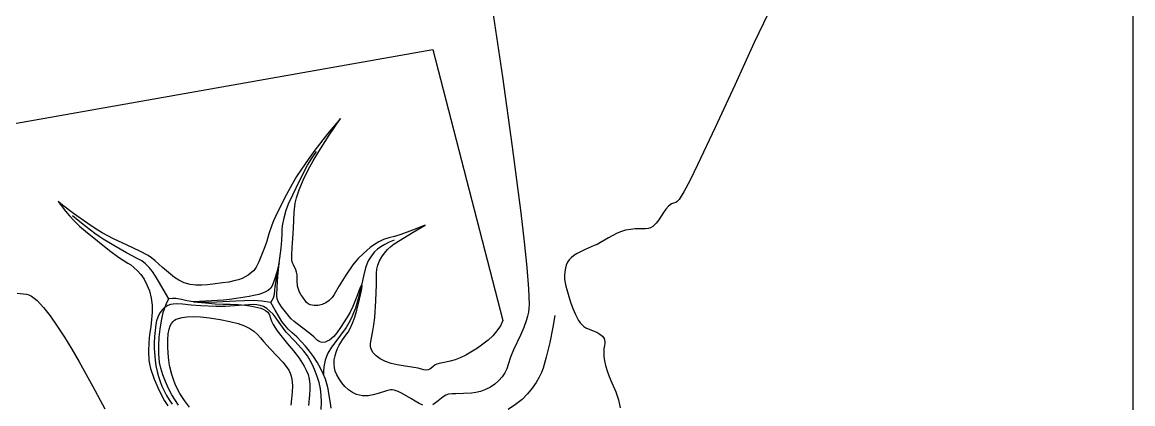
# Model space of a CAD drawing. Header units: inches. Extents: x 14835060 to 15200370, y 4673777 to 4962097.
# Drawn here: x 15122052 to 15200370, y 4865467 to 4892341 of the extents above; entities that cross this region are included whole.
import ezdxf

# ---------------------------------------------------------------- set-up
doc = ezdxf.new("R2010")
doc.units = ezdxf.units.IN
doc.header["$MEASUREMENT"] = 0
for name, color, linetype in [('100m', 7, 'Continuous'), ('200m', 7, 'Continuous'), ('500m', 7, 'Continuous'), ('Ã¦Â²Â³Ã¥Â·ÂÃ£ÂƒÂ»Ã¦Â¹Â–Ã¦Â²Â¼', 7, 'Continuous'), ('Ã¦ÂµÂ·Ã¥Â²Â¸Ã§Â·Âš', 7, 'Continuous'), ('Ã¦ÂµÂ·Ã¦Â´Â‹', 7, 'Continuous'), ('Ã§Â¡Â…Ã¥Â·ÂžÃ§Â·Âš', 7, 'Continuous'), ('Ã¨Â‡Â¨Ã¦ÂµÂ·Ã§Â·Âš', 7, 'Continuous')]:
    doc.layers.add(name, color=color, linetype=linetype)

msp = doc.modelspace()

# ---------------------------------------------------------------- linework, layer by layer
at = {"layer": '100m'}
for points in [[(15155226, 4893196), (15155917, 4888496), (15156608, 4883572), (15157212, 4878925), (15157453, 4876862), (15157639, 4875055), (15157759, 4873568), (15157802, 4872462), (15157789, 4872186), (15157751, 4871912), (15157693, 4871639), (15157615, 4871370), (15157418, 4870835), (15157182, 4870306), (15156689, 4869261), (15156481, 4868741), (15156328, 4868221), (15156236, 4867926), (15156092, 4867636), (15155901, 4867357), (15155665, 4867094), (15155390, 4866854), (15155078, 4866644), (15154734, 4866470), (15154361, 4866338), (15154043, 4866263), (15153739, 4866218), (15153167, 4866184), (15152631, 4866176), (15152372, 4866162), (15152117, 4866131), (15151923, 4866067), (15151739, 4865956), (15151384, 4865665), (15151201, 4865521), (15151007, 4865402)], [(15150314, 4865368), (15150043, 4865485), (15149755, 4865645), (15149457, 4865828), (15148851, 4866190), (15148556, 4866333), (15148272, 4866424), (15148148, 4866440), (15148020, 4866437), (15147750, 4866384), (15147146, 4866186), (15146807, 4866091), (15146441, 4866032), (15146247, 4866024), (15146046, 4866035), (15145836, 4866068), (15145618, 4866125), (15145333, 4866253), (15145061, 4866442), (15144811, 4866676), (15144586, 4866939), (15144394, 4867217), (15144239, 4867495), (15144129, 4867756), (15144068, 4867986), (15144044, 4868282), (15144062, 4868571), (15144114, 4868849), (15144194, 4869112), (15144293, 4869358), (15144403, 4869584), (15144627, 4869960), (15144885, 4870309), (15145030, 4870516), (15145171, 4870757), (15145341, 4871135), (15145501, 4871576), (15145647, 4872050), (15145775, 4872526), (15145977, 4873451), (15146018, 4873741), (15146011, 4873855), (15145982, 4873847), (15145952, 4873807), (15145885, 4873649), (15145691, 4873129), (15145361, 4872311), (15145179, 4871915), (15144972, 4871562), (15144501, 4870834), (15144243, 4870454), (15144038, 4870207), (15143713, 4869956), (15143557, 4869869), (15143405, 4869812), (15143259, 4869789), (15143119, 4869803), (15142986, 4869857), (15142861, 4869955), (15142609, 4870189), (15142332, 4870419), (15141755, 4870861), (15141235, 4871264), (15141029, 4871445), (15140877, 4871611), (15140609, 4871935), (15140330, 4872286), (15140208, 4872472), (15140108, 4872665), (15140038, 4872867), (15140007, 4873077), (15140021, 4873676), (15140075, 4874436), (15140162, 4875366), (15139999, 4874741), (15139845, 4874214), (15139685, 4873768), (15139578, 4873606), (15139418, 4873465), (15139217, 4873346), (15138989, 4873247), (15138746, 4873167), (15138500, 4873105), (15138052, 4873029), (15137138, 4872883), (15136665, 4872805), (15136252, 4872755), (15134130, 4872648), (15134969, 4872566), (15135664, 4872512), (15136228, 4872493), (15136709, 4872488), (15137257, 4872459), (15137794, 4872405), (15138239, 4872331), (15138668, 4872247), (15138868, 4872201), (15139053, 4872138), (15139218, 4872047), (15139362, 4871915), (15139480, 4871733), (15139569, 4871490), (15139641, 4871273), (15139744, 4871055), (15140022, 4870615), (15140374, 4870163), (15140771, 4869693), (15141182, 4869200), (15141578, 4868678), (15141930, 4868123), (15142079, 4867830), (15142207, 4867527), (15142299, 4867190), (15142338, 4866837), (15142338, 4866473), (15142312, 4866102), (15142234, 4865353)]]:
    msp.add_lwpolyline(points, dxfattribs=at)
at = {"layer": '200m'}
for points in [[(15086295, 4878997), (15150998, 4890427), (15155954, 4871343), (15155775, 4870958), (15155534, 4870599), (15155242, 4870263), (15154907, 4869951), (15154540, 4869659), (15154150, 4869388), (15153341, 4868899), (15152947, 4868702), (15152577, 4868559), (15152238, 4868458), (15151934, 4868389), (15151454, 4868302), (15151290, 4868261), (15151183, 4868208), (15151014, 4868058), (15150802, 4867911), (15150676, 4867860), (15150536, 4867836), (15150380, 4867848), (15150206, 4867904), (15149979, 4867975), (15149677, 4868029), (15148920, 4868134), (15148502, 4868206), (15148081, 4868305), (15147677, 4868443), (15147306, 4868629), (15147009, 4868840), (15146805, 4869047), (15146680, 4869256), (15146621, 4869476), (15146615, 4869714), (15146649, 4869976), (15146783, 4870602), (15146852, 4871018), (15146908, 4871533), (15146986, 4872715), (15147025, 4873857), (15147036, 4874665), (15147063, 4874944), (15147139, 4875232), (15147258, 4875523), (15147413, 4875807), (15147600, 4876076), (15147811, 4876324), (15148041, 4876542), (15148284, 4876721), (15149618, 4877545), (15150458, 4878053), (15149571, 4877686), (15148744, 4877385), (15148317, 4877250), (15147913, 4877143), (15147541, 4877029), (15147199, 4876871), (15146885, 4876683), (15146600, 4876477), (15146118, 4876057), (15145755, 4875710), (15145579, 4875519), (15145363, 4875241), (15144872, 4874525), (15144397, 4873766), (15144052, 4873164), (15143903, 4872944), (15143704, 4872745), (15143466, 4872579), (15143201, 4872455), (15142920, 4872385), (15142635, 4872378), (15142495, 4872402), (15142357, 4872446), (15142225, 4872511), (15142098, 4872599), (15141850, 4872965), (15141710, 4873160), (15141608, 4873326), (15141525, 4873536), (15141476, 4873745), (15141445, 4874157), (15141431, 4874546), (15141406, 4874727), (15141354, 4874896), (15141181, 4875241), (15141109, 4875404), (15141074, 4875564), (15141066, 4875975), (15141084, 4876446), (15141169, 4877460), (15141187, 4877847), (15141197, 4878367), (15141224, 4878969), (15141294, 4879605), (15141388, 4879983), (15141580, 4880546), (15141858, 4881220), (15142211, 4881934), (15142578, 4882587), (15142963, 4883231), (15143701, 4884394), (15144487, 4885554), (15144234, 4885259), (15143583, 4884469), (15142696, 4883328), (15142215, 4882671), (15141736, 4881980), (15141406, 4881465), (15141095, 4880944), (15140553, 4879953), (15139904, 4878650), (15139769, 4878355), (15139650, 4878049), (15139453, 4877444), (15139299, 4876912), (15139173, 4876532), (15138739, 4875456), (15138557, 4875078), (15138466, 4874937), (15138372, 4874831), (15137989, 4874524), (15137786, 4874399), (15137559, 4874291), (15137296, 4874197), (15136984, 4874115), (15136613, 4874043), (15136170, 4873978), (15135496, 4873880), (15135113, 4873835), (15134712, 4873809), (15134301, 4873817), (15133888, 4873872), (15133481, 4873987), (15133282, 4874072), (15133089, 4874177), (15132797, 4874371), (15132510, 4874591), (15131954, 4875071), (15131427, 4875537), (15131175, 4875740), (15130933, 4875911), (15130345, 4876221), (15129461, 4876640), (15128500, 4877095), (15127683, 4877514), (15127188, 4877812), (15126668, 4878156), (15125667, 4878878), (15124903, 4879467), (15124599, 4879711), (15124731, 4879519), (15125113, 4879027), (15125389, 4878705), (15125719, 4878353), (15126098, 4877987), (15126525, 4877620), (15128205, 4876264), (15128853, 4875784), (15129502, 4875376), (15129708, 4875245), (15129935, 4875067), (15130175, 4874840), (15130414, 4874562), (15130643, 4874233), (15130850, 4873850), (15131024, 4873411), (15131154, 4872915), (15131217, 4872413), (15131219, 4871909), (15131177, 4871399), (15131112, 4870877), (15131040, 4870337), (15130981, 4869773), (15130955, 4869178), (15130978, 4868547), (15131021, 4868279), (15131105, 4867955), (15131369, 4867200), (15131717, 4866397), (15132096, 4865666), (15132319, 4865321)], [(15133853, 4865236), (15133508, 4865685), (15133162, 4866197), (15132993, 4866506), (15132843, 4866836), (15132714, 4867176), (15132604, 4867519), (15132443, 4868172), (15132362, 4868725), (15132318, 4869418), (15132315, 4869967), (15132348, 4870391), (15132409, 4870712), (15132491, 4870948), (15132588, 4871121), (15132693, 4871250), (15132799, 4871354), (15132898, 4871419), (15133071, 4871484), (15133324, 4871543), (15133664, 4871585), (15134096, 4871602), (15134625, 4871584), (15135258, 4871522), (15136001, 4871407), (15136705, 4871263), (15137274, 4871110), (15137730, 4870945), (15138095, 4870766), (15138390, 4870571), (15138638, 4870356), (15138860, 4870120), (15139079, 4869860), (15139538, 4869338), (15140004, 4868842), (15140425, 4868392), (15140748, 4868006), (15140864, 4867822), (15140954, 4867625), (15141022, 4867418), (15141068, 4867202), (15141109, 4866750), (15141097, 4866284), (15141052, 4865816), (15140994, 4865362)]]:
    msp.add_lwpolyline(points, dxfattribs=at)
at = {"layer": '500m'}
msp.add_lwpolyline([(15121701, 4873265), (15122356, 4873181), (15122525, 4873137), (15122708, 4873046), (15122904, 4872908), (15123110, 4872729), (15123553, 4872257), (15124028, 4871653), (15124525, 4870944), (15125036, 4870153), (15125551, 4869307), (15126060, 4868430), (15127029, 4866684), (15127868, 4865117)], dxfattribs=at)
at = {"layer": 'Ã¦Â²Â³Ã¥Â·ÂÃ£ÂƒÂ»Ã¦Â¹Â–Ã¦Â²Â¼'}
for points in [[(15139587, 4872588), (15139767, 4872937), (15139838, 4873195), (15139859, 4873433), (15139889, 4873719), (15140162, 4875366), (15140313, 4876422), (15140366, 4876982), (15140381, 4877488), (15140388, 4877732), (15140415, 4877998), (15140519, 4878561), (15140668, 4879103), (15140837, 4879552), (15141126, 4880187), (15141599, 4881173), (15142181, 4882267), (15142488, 4882778), (15142794, 4883225)], [(15132387, 4872867), (15131662, 4874098), (15131447, 4874457), (15131232, 4874781), (15131004, 4875071), (15130749, 4875328), (15130477, 4875526), (15130148, 4875710), (15129407, 4876088), (15128506, 4876613), (15127761, 4877060), (15127471, 4877240), (15127165, 4877455), (15126552, 4877934), (15126002, 4878387), (15125597, 4878706)], [(15148279, 4876996), (15147930, 4876850), (15147621, 4876693), (15147348, 4876525), (15147110, 4876346), (15146904, 4876158), (15146728, 4875961), (15146579, 4875756), (15146455, 4875543), (15146350, 4875308), (15146260, 4875042), (15146114, 4874457), (15145891, 4873371), (15145752, 4872851), (15145545, 4872205), (15145414, 4871860), (15145263, 4871513), (15145090, 4871173), (15144894, 4870850), (15144506, 4870299), (15144167, 4869848), (15143870, 4869443), (15143610, 4869026), (15143503, 4868794), (15143424, 4868549), (15143330, 4868072), (15143297, 4867706), (15143293, 4867559)], [(15133077, 4865373), (15132852, 4865698), (15132614, 4866097), (15132378, 4866548), (15132159, 4867026), (15131969, 4867506), (15131825, 4867965), (15131739, 4868378), (15131686, 4868980), (15131682, 4869577), (15131715, 4870162), (15131775, 4870730), (15131867, 4871314), (15132000, 4871889), (15132173, 4872418), (15132275, 4872655), (15132387, 4872867)], [(15143846, 4865167), (15143783, 4865516), (15143680, 4866189), (15143620, 4866522), (15143540, 4866860), (15143432, 4867207), (15143285, 4867568), (15143079, 4867984), (15142848, 4868390), (15142594, 4868784), (15142321, 4869163), (15142031, 4869522), (15141729, 4869860), (15141417, 4870172), (15141098, 4870457), (15140811, 4870722), (15140572, 4870991), (15140371, 4871262), (15140198, 4871533), (15139896, 4872071), (15139587, 4872588), (15138943, 4872691), (15138331, 4872731), (15137731, 4872726), (15137119, 4872694), (15135777, 4872619), (15135003, 4872611), (15134130, 4872648), (15133667, 4872713), (15133276, 4872803), (15132875, 4872870), (15132647, 4872880), (15132387, 4872867)]]:
    msp.add_lwpolyline(points, dxfattribs=at)
at = {"layer": 'Ã¦ÂµÂ·Ã¥Â²Â¸Ã§Â·Âš'}
msp.add_lwpolyline([(15174914, 4893505), (15174317, 4892279), (15173671, 4890907), (15172296, 4887918), (15170923, 4884918), (15169684, 4882286), (15169157, 4881227), (15168714, 4880401), (15168370, 4879858), (15168242, 4879707), (15168144, 4879644), (15167988, 4879600), (15167850, 4879541), (15167619, 4879382), (15167432, 4879178), (15167271, 4878943), (15166954, 4878432), (15166762, 4878182), (15166523, 4877954), (15166367, 4877860), (15166195, 4877808), (15166004, 4877786), (15165788, 4877782), (15165267, 4877777), (15164952, 4877750), (15164595, 4877691), (15164314, 4877609), (15164013, 4877483), (15163396, 4877157), (15162829, 4876827), (15162591, 4876696), (15162397, 4876607), (15161741, 4876336), (15161187, 4876052), (15160958, 4875905), (15160765, 4875754), (15160613, 4875598), (15160505, 4875437), (15160418, 4875234), (15160355, 4875006), (15160314, 4874761), (15160297, 4874506), (15160302, 4874246), (15160331, 4873990), (15160382, 4873743), (15160456, 4873514), (15160605, 4873019), (15160728, 4872625), (15160883, 4872186), (15161069, 4871745), (15161285, 4871343), (15161404, 4871169), (15161531, 4871021), (15161665, 4870902), (15161807, 4870819), (15162327, 4870608), (15162572, 4870499), (15162789, 4870377), (15162966, 4870232), (15163088, 4870055), (15163125, 4869952), (15163143, 4869838), (15163142, 4869711), (15163118, 4869572), (15163077, 4869339), (15163062, 4869084), (15163074, 4868805), (15163117, 4868499), (15163191, 4868163), (15163301, 4867794), (15163448, 4867389), (15163634, 4866945), (15163905, 4866310), (15164100, 4865750), (15164231, 4865190)], dxfattribs=at)
at = {"layer": 'Ã¦ÂµÂ·Ã¦Â´Â‹'}
msp.add_lwpolyline([(14835060, 4962097), (15200370, 4962097), (15200370, 4673777), (14835060, 4673777), (14835060, 4962097)], dxfattribs=at)
at = {"layer": 'Ã§Â¡Â…Ã¥Â·ÂžÃ§Â·Âš'}
msp.add_lwpolyline([(15143142, 4865063), (15143162, 4865581), (15143140, 4866068), (15143080, 4866527), (15142986, 4866962), (15142863, 4867376), (15142715, 4867771), (15142548, 4868151), (15142366, 4868518), (15142164, 4868843), (15141908, 4869174), (15141297, 4869843), (15140671, 4870517), (15140396, 4870853), (15140168, 4871185), (15139958, 4871505), (15139743, 4871777), (15139523, 4872000), (15139298, 4872177), (15139068, 4872310), (15138834, 4872399), (15138596, 4872446), (15138354, 4872452), (15137031, 4872361), (15136359, 4872325), (15135707, 4872318), (15134637, 4872369), (15133975, 4872419), (15133360, 4872483), (15132898, 4872505), (15132690, 4872486), (15132499, 4872447), (15132326, 4872387), (15132171, 4872305), (15132037, 4872203), (15131923, 4872078), (15131741, 4871815), (15131608, 4871566), (15131518, 4871313), (15131464, 4871040), (15131375, 4870203), (15131352, 4869768), (15131353, 4869356), (15131420, 4868537), (15131482, 4868135), (15131566, 4867730), (15131659, 4867383), (15131773, 4867041), (15131906, 4866706), (15132058, 4866378), (15132230, 4866059), (15132419, 4865748), (15132626, 4865447)], dxfattribs=at)
msp.add_lwpolyline([(15143142, 4865063), (15143162, 4865581), (15143140, 4866068), (15143080, 4866527), (15142986, 4866962), (15142863, 4867376), (15142715, 4867771), (15142548, 4868151), (15142366, 4868518), (15142164, 4868843), (15141908, 4869174), (15141297, 4869843), (15140671, 4870517), (15140396, 4870853), (15140168, 4871185), (15139958, 4871505), (15139743, 4871777), (15139523, 4872000), (15139298, 4872177), (15139068, 4872310), (15138834, 4872399), (15138596, 4872446), (15138354, 4872452), (15137031, 4872361), (15136359, 4872325), (15135707, 4872318), (15134637, 4872369), (15133975, 4872419), (15133360, 4872483), (15132898, 4872505), (15132690, 4872486), (15132499, 4872447), (15132326, 4872387), (15132171, 4872305), (15132037, 4872203), (15131923, 4872078), (15131741, 4871815), (15131608, 4871566), (15131518, 4871313), (15131464, 4871040), (15131375, 4870203), (15131352, 4869768), (15131353, 4869356), (15131420, 4868537), (15131482, 4868135), (15131566, 4867730), (15131659, 4867383), (15131773, 4867041), (15131906, 4866706), (15132058, 4866378), (15132230, 4866059), (15132419, 4865748), (15132626, 4865447)], dxfattribs=at)
at = {"layer": 'Ã¨Â‡Â¨Ã¦ÂµÂ·Ã§Â·Âš'}
msp.add_lwpolyline([(15159601, 4871672), (15159477, 4870851), (15159256, 4869788), (15159004, 4868742), (15158785, 4867975), (15158671, 4867678), (15158507, 4867336), (15158291, 4866962), (15158020, 4866569), (15157691, 4866169), (15157301, 4865777), (15156847, 4865404), (15156328, 4865063)], dxfattribs=at)

doc.saveas('drawing.dxf')
